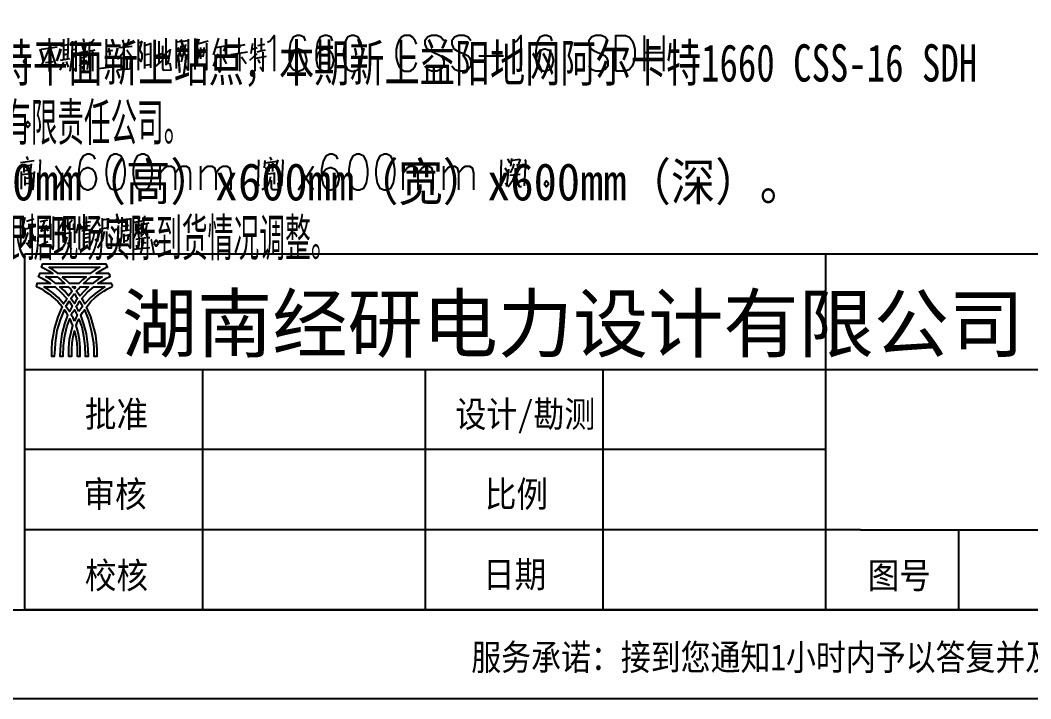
# Model space of a CAD drawing. Header units: metres. Extents: x 17 to 1264, y 17 to 859.
# Drawn here: x 667.4 to 989.4, y 16.9 to 233.1 of the extents above; entities that cross this region are included whole.
import ezdxf

# ---------------------------------------------------------------- set-up
doc = ezdxf.new("R2010")
doc.units = ezdxf.units.M
for name, color, linetype in [('LINES', 7, 'Continuous'), ('POLYLINES', 4, 'Continuous'), ('RECTS', 7, 'Continuous'), ('TEXTS', 3, 'Continuous')]:
    doc.layers.add(name, color=color, linetype=linetype)

msp = doc.modelspace()

# ---------------------------------------------------------------- linework, layer by layer
at = {"layer": 'LINES'}
for p, q in [((676.65, 227.38), (676.65, 216.72)), ((680.39, 224.93), (683.27, 225.5)), ((681.26, 227.09), (681.26, 220.61)), ((682.7, 227.38), (682.55, 220.75)), ((683.99, 226.37), (683.85, 221.04)), ((683.99, 225.94), (685.15, 226.22)), ((686.59, 225.36), (688.75, 225.65)), ((687.45, 227.23), (687.74, 226.22)), ((688.17, 225.5), (688.03, 223.2)), ((691.05, 226.94), (689.47, 225.22)), ((694.79, 227.09), (694.79, 218.02)), ((699.98, 226.8), (700.55, 224.93)), ((701.99, 227.09), (701.42, 224.64)), ((705.02, 226.94), (705.02, 217.15)), ((705.02, 225.94), (706.03, 226.22)), ((707.03, 226.08), (707.03, 217.73)), ((707.03, 225.07), (708.91, 225.65)), ((708.91, 225.94), (708.91, 217.87)), ((711.64, 226.37), (711.64, 219.31)), ((713.8, 227.38), (713.8, 218.74)), ((717.11, 226.94), (717.11, 217.73)), ((717.11, 226.22), (721, 226.66)), ((723.02, 227.23), (723.02, 217.44)), ((723.02, 226.51), (724.17, 226.8)), ((724.31, 225.65), (727.34, 226.51)), ((730.65, 227.38), (728.92, 222.05)), ((737.13, 227.52), (737.13, 222.62)), ((741.45, 225.65), (740.87, 222.48)), ((742.17, 227.38), (742.17, 216.86)), ((743.18, 225.07), (745.34, 225.5)), ((744.19, 227.38), (744.19, 223.34)), ((866.3, 216.86), (866.3, 228.24)), ((872.35, 228.24), (872.35, 216.86)), ((674.2, 223.92), (679.24, 224.64)), ((681.26, 223.63), (682.41, 223.78)), ((681.26, 222.05), (682.41, 222.34)), ((683.99, 223.63), (685, 223.92)), ((686.3, 222.77), (689.03, 223.2)), ((687.16, 224.93), (687.45, 223.63)), ((689.32, 223.2), (691.34, 223.63)), ((690.47, 223.34), (690.47, 216.86)), ((696.81, 223.49), (694.79, 223.06)), ((699.83, 222.19), (698.39, 220.61)), ((698.83, 224.35), (703.15, 224.78)), ((700.55, 223.63), (699.83, 222.19)), ((701.42, 223.63), (703, 221.33)), ((707.03, 222.05), (708.62, 222.34)), ((710.78, 221.9), (712.51, 222.48)), ((712.36, 221.18), (715.1, 223.63)), ((718.7, 224.93), (717.4, 220.03)), ((717.69, 224.35), (718.84, 221.33)), ((720.14, 225.36), (718.7, 219.74)), ((719.27, 224.35), (720.43, 220.61)), ((724.89, 224.35), (724.89, 220.75)), ((724.89, 223.63), (725.9, 223.78)), ((725.9, 224.35), (725.75, 221.76)), ((730.36, 222.34), (728.92, 218.45)), ((729.79, 224.35), (732.81, 224.93)), ((733.1, 225.22), (732.23, 223.2)), ((734.54, 222.19), (739.87, 223.06)), ((737.13, 224.93), (739.15, 225.36)), ((737.27, 222.48), (737.27, 216.86)), ((740.59, 220.32), (742.89, 222.48)), ((741.31, 223.92), (742.89, 224.35)), ((742.89, 223.06), (745.63, 223.63)), ((866.3, 222.77), (872.35, 222.77)), ((668.87, 220.03), (668.73, 220.03)), ((675.5, 219.6), (677.95, 219.89)), ((681.26, 219.74), (680.11, 217.15)), ((680.25, 220.32), (683.27, 220.9)), ((682.12, 219.89), (682.7, 218.16)), ((683.85, 221.18), (683.27, 216.86)), ((683.85, 221.33), (685, 221.62)), ((687.31, 220.46), (686.3, 218.45)), ((686.59, 221.04), (688.75, 221.62)), ((688.17, 220.46), (688.89, 219.17)), ((699.55, 221.04), (702.57, 221.47)), ((699.55, 221.47), (699.55, 217.44)), ((700.55, 221.18), (700.55, 217.58)), ((701.42, 221.33), (701.42, 217.58)), ((702.57, 221.62), (702.43, 217.73)), ((707.03, 218.74), (708.91, 219.02)), ((710.49, 218.3), (712.65, 220.18)), ((723.74, 220.46), (723.45, 221.62)), ((724.89, 221.62), (725.9, 221.76)), ((731.66, 222.05), (733.1, 219.17)), ((737.99, 221.47), (739.43, 219.31)), ((742.6, 221.04), (745.91, 221.62)), ((743.18, 220.61), (743.75, 219.46)), ((813.59, 221.76), (821.37, 221.76)), ((692.2, 217.73), (697.53, 218.3)), ((698.39, 217.3), (703.29, 217.73)), ((667.58, 187.78), (671.9, 188.35)), ((668.59, 187.34), (668.59, 184.61)), ((668.59, 186.77), (670.75, 186.91)), ((669.45, 189.65), (669.88, 188.64)), ((670.89, 187.34), (670.75, 185.47)), ((745.34, 188.35), (745.19, 186.05)), ((745.34, 187.63), (749.37, 188.21)), ((746.63, 187.34), (746.63, 184.9)), ((746.92, 189.5), (747.5, 188.5)), ((747.93, 187.49), (747.79, 184.9)), ((749.51, 188.64), (748.94, 186.77)), ((822.67, 188.93), (823.39, 187.49)), ((823.96, 189.07), (823.67, 186.62)), ((823.82, 188.35), (826.41, 188.78)), ((825.69, 187.2), (826.41, 185.18)), ((826.7, 188.78), (826.12, 187.06)), ((667.72, 184.9), (667.72, 179.28)), ((667.72, 183.89), (671.9, 184.32)), ((668.59, 185.18), (671.03, 185.47)), ((678.81, 178.99), (683.56, 186.62)), ((683.56, 178.99), (678.81, 186.62)), ((712.07, 178.99), (712.07, 186.62)), ((725.03, 178.99), (725.03, 186.62)), ((745.48, 185.9), (749.08, 186.34)), ((746.06, 184.9), (746.06, 181.3)), ((746.06, 184.18), (748.36, 184.32)), ((748.36, 184.61), (748.36, 180.86)), ((756.14, 178.99), (760.89, 186.62)), ((760.89, 178.99), (756.14, 186.62)), ((789.4, 178.99), (789.4, 186.62)), ((802.36, 178.99), (802.36, 186.62)), ((821.8, 186.05), (822.81, 184.61)), ((822.52, 180.14), (823.1, 185.62)), ((826.7, 183.89), (823.39, 183.6)), ((825.11, 185.9), (825.11, 178.85)), ((825.26, 183.6), (826.41, 180)), ((668.87, 183.31), (668.87, 180.43)), ((668.87, 182.74), (670.6, 182.88)), ((668.87, 181.01), (670.75, 181.15)), ((670.75, 183.31), (670.46, 181.3)), ((822.09, 181.3), (822.52, 180.29)), ((827.13, 180), (826.41, 180)), ((705.16, 170.78), (705.16, 164.02)), ((707.03, 170.78), (706.31, 166.18)), ((667.58, 170.5), (667.58, 160.56)), ((667.58, 169.63), (668.73, 169.78)), ((669.16, 166.61), (672.33, 167.47)), ((669.45, 169.06), (671.75, 169.78)), ((673.77, 168.91), (676.22, 169.49)), ((675.21, 169.2), (674.06, 166.03)), ((675.64, 167.76), (676.22, 165.89)), ((677.08, 168.19), (677.08, 163.15)), ((680.97, 168.62), (679.39, 166.03)), ((681.4, 170.64), (680.97, 168.62)), ((680.97, 168.77), (680.97, 165.89)), ((682.55, 170.64), (682.55, 166.75)), ((685.87, 168.05), (685.29, 165.17)), ((686.3, 159.98), (686.3, 170.5)), ((686.3, 168.19), (687.02, 166.75)), ((687.45, 168.48), (689.9, 168.91)), ((689.75, 167.62), (687.45, 167.33)), ((688.6, 166.18), (688.6, 170.5)), ((691.91, 169.06), (692.78, 167.47)), ((693.5, 170.06), (693.5, 166.18)), ((693.5, 169.49), (695.51, 169.78)), ((695.51, 170.06), (695.37, 166.9)), ((698.11, 170.06), (698.83, 168.19)), ((699.83, 169.63), (702.57, 169.78)), ((700.27, 167.47), (701.99, 167.76)), ((701.13, 169.2), (701.13, 166.32)), ((703.87, 168.77), (706.31, 169.2)), ((704.3, 168.34), (704.3, 165.89)), ((704.3, 167.76), (705.88, 167.9)), ((706.03, 168.48), (705.88, 166.75)), ((706.75, 168.05), (708.47, 168.48)), ((668.3, 163.58), (668.01, 164.59)), ((669.88, 165.46), (668.59, 161.86)), ((671.18, 165.17), (672.33, 162.58)), ((673.91, 165.89), (675.93, 166.46)), ((673.91, 164.02), (676.07, 164.74)), ((675.21, 166.03), (675.21, 162)), ((680.97, 165.6), (681.11, 162.29)), ((681.11, 165.17), (683.42, 165.31)), ((683.42, 165.6), (683.42, 162.29)), ((687.02, 166.03), (690.62, 166.46)), ((687.59, 165.17), (687.59, 159.98)), ((687.59, 164.88), (689.47, 165.17)), ((692.92, 166.75), (691.91, 162.43)), ((693.5, 166.75), (695.51, 167.04)), ((697.39, 166.32), (698.54, 166.61)), ((698.54, 167.04), (698.39, 161.42)), ((700.12, 166.03), (702.14, 166.32)), ((700.41, 165.02), (700.41, 162.14)), ((700.41, 164.45), (701.85, 164.59)), ((701.85, 164.88), (701.71, 163.15)), ((705.02, 166.61), (703.43, 163.58)), ((704.3, 166.46), (706.17, 166.75)), ((705.16, 166.18), (706.17, 164.74)), ((673.48, 161.28), (676.22, 162.58)), ((680.54, 159.98), (681.69, 161.71)), ((682.27, 164.02), (681.69, 161.71)), ((682.55, 162.29), (683.71, 160.13)), ((689.18, 163.87), (687.59, 163.58)), ((687.59, 162.29), (689.18, 162.58)), ((691.34, 163.44), (691.91, 162.43)), ((698.25, 161.28), (699.4, 163.58)), ((700.41, 162.72), (701.85, 163.01)), ((704.3, 163.3), (707.61, 163.87)), ((705.02, 162.58), (705.02, 160.42)), ((706.17, 163.58), (706.17, 160.42)), ((706.17, 162), (707.61, 162.29)), ((668.87, 158.69), (1179.07, 158.69)), ((668.87, 45.22), (668.87, 158.69)), ((703.43, 160.13), (708.76, 160.7)), ((924.04, 158.69), (924.04, 45.36)), ((668.87, 121.82), (1179.07, 121.82)), ((725.61, 45.36), (725.61, 121.82)), ((796.46, 121.82), (796.46, 45.36)), ((853.19, 45.36), (853.19, 121.82)), ((924.04, 96.34), (668.87, 96.34)), ((935.13, 70.7), (668.87, 70.7)), ((935.13, 70.7), (1179.07, 70.7)), ((966.52, 45.22), (966.52, 70.7)), ((87.76, 45.22), (1179.14, 45.22)), ((1179.07, 45.22), (668.87, 45.22))]:
    msp.add_line(p, q, dxfattribs=at)
at = {"layer": 'POLYLINES'}
for points in [[(685.15, 226.51), (685.15, 216.86), (684.43, 217.73)], [(689.47, 226.22), (689.32, 220.61), (689.03, 219.17), (688.75, 217.44)], [(706.17, 226.51), (705.45, 223.63), (706.17, 222.48), (706.17, 221.04), (705.88, 219.89), (705.16, 221.04)], [(721, 227.09), (721, 217.15), (720.14, 218.59)], [(724.31, 227.09), (723.74, 224.35), (724.31, 223.06), (724.31, 221.76), (723.74, 220.46)], [(726.76, 225.79), (726.76, 217.3), (725.61, 219.02)], [(746.2, 226.08), (747.07, 226.51), (748.36, 228.24), (748.36, 216.86)], [(758.3, 226.51), (757.87, 227.66), (756.57, 228.24), (755.71, 228.24), (754.41, 227.66), (753.55, 226.08), (753.11, 223.34), (753.11, 220.61), (753.55, 218.45), (754.41, 217.44), (755.71, 216.86), (756.14, 216.86), (757.43, 217.44), (758.3, 218.45), (758.73, 220.03), (758.73, 220.61), (758.3, 222.19), (757.43, 223.34), (756.14, 223.92), (755.71, 223.92), (754.41, 223.34), (753.55, 222.19), (753.11, 220.61)], [(766.94, 226.51), (766.51, 227.66), (765.21, 228.24), (764.35, 228.24), (763.05, 227.66), (762.19, 226.08), (761.75, 223.34), (761.75, 220.61), (762.19, 218.45), (763.05, 217.44), (764.35, 216.86), (764.78, 216.86), (766.07, 217.44), (766.94, 218.45), (767.37, 220.03), (767.37, 220.61), (766.94, 222.19), (766.07, 223.34), (764.78, 223.92), (764.35, 223.92), (763.05, 223.34), (762.19, 222.19), (761.75, 220.61)], [(772.99, 228.24), (771.69, 227.66), (770.83, 226.08), (770.39, 223.34), (770.39, 221.76), (770.83, 219.02), (771.69, 217.44), (772.99, 216.86), (773.85, 216.86), (775.15, 217.44), (776.01, 219.02), (776.44, 221.76), (776.44, 223.34), (776.01, 226.08), (775.15, 227.66), (773.85, 228.24), (772.99, 228.24)], [(793.72, 225.5), (793.29, 226.51), (792.43, 227.66), (791.56, 228.24), (789.83, 228.24), (788.97, 227.66), (788.11, 226.51), (787.67, 225.5), (787.24, 223.92), (787.24, 221.18), (787.67, 219.6), (788.11, 218.45), (788.97, 217.44), (789.83, 216.86), (791.56, 216.86), (792.43, 217.44), (793.29, 218.45), (793.72, 219.6)], [(802.36, 226.51), (801.5, 227.66), (800.2, 228.24), (798.47, 228.24), (797.18, 227.66), (796.31, 226.51), (796.31, 225.5), (796.75, 224.35), (797.18, 223.92), (798.04, 223.34), (800.63, 222.19), (801.5, 221.76), (801.93, 221.18), (802.36, 220.03), (802.36, 218.45), (801.5, 217.44), (800.2, 216.86), (798.47, 216.86), (797.18, 217.44), (796.31, 218.45)], [(811, 226.51), (810.14, 227.66), (808.84, 228.24), (807.11, 228.24), (805.82, 227.66), (804.95, 226.51), (804.95, 225.5), (805.39, 224.35), (805.82, 223.92), (806.68, 223.34), (809.27, 222.19), (810.14, 221.76), (810.57, 221.18), (811, 220.03), (811, 218.45), (810.14, 217.44), (808.84, 216.86), (807.11, 216.86), (805.82, 217.44), (804.95, 218.45)], [(824.83, 226.08), (825.69, 226.51), (826.99, 228.24), (826.99, 216.86)], [(836.92, 226.51), (836.49, 227.66), (835.19, 228.24), (834.33, 228.24), (833.03, 227.66), (832.17, 226.08), (831.74, 223.34), (831.74, 220.61), (832.17, 218.45), (833.03, 217.44), (834.33, 216.86), (834.76, 216.86), (836.06, 217.44), (836.92, 218.45), (837.35, 220.03), (837.35, 220.61), (836.92, 222.19), (836.06, 223.34), (834.76, 223.92), (834.33, 223.92), (833.03, 223.34), (832.17, 222.19), (831.74, 220.61)], [(854.63, 226.51), (853.77, 227.66), (852.47, 228.24), (850.75, 228.24), (849.45, 227.66), (848.59, 226.51), (848.59, 225.5), (849.02, 224.35), (849.45, 223.92), (850.31, 223.34), (852.91, 222.19), (853.77, 221.76), (854.2, 221.18), (854.63, 220.03), (854.63, 218.45), (853.77, 217.44), (852.47, 216.86), (850.75, 216.86), (849.45, 217.44), (848.59, 218.45)], [(857.23, 216.86), (857.23, 228.24), (860.25, 228.24), (861.55, 227.66), (862.41, 226.51), (862.84, 225.5), (863.27, 223.92), (863.27, 221.18), (862.84, 219.6), (862.41, 218.45), (861.55, 217.44), (860.25, 216.86), (857.23, 216.86)], [(676.65, 224.21), (675.5, 221.47), (674.06, 218.59)], [(676.94, 224.21), (678.67, 219.02), (679.53, 219.02)], [(687.74, 223.06), (687.74, 217.3), (687.16, 218.45)], [(712.79, 224.93), (712.79, 217.73), (713.08, 217.15), (715.53, 217.3), (715.24, 219.46)], [(715.24, 223.92), (714.52, 219.17), (714.09, 220.18)], [(731.23, 224.5), (731.23, 217.73), (731.08, 216.58), (730.36, 218.16)], [(744.76, 222.91), (744.76, 216.86), (743.9, 218.16)], [(669.16, 219.89), (669.16, 219.31), (669.02, 218.74), (668.44, 218.3), (668.01, 218.16)], [(669.16, 220.03), (668.78, 220.51), (668.41, 220.03)], [(668.41, 220.03), (668.78, 219.56), (669.16, 220.03)], [(669.07, 220.03), (668.78, 220.39), (668.5, 220.03)], [(668.5, 220.03), (668.78, 219.68), (669.07, 220.03)], [(668.97, 220.03), (668.78, 220.27), (668.59, 220.03)], [(668.59, 220.03), (668.78, 219.8), (668.97, 220.03)], [(670.66, 199.84), (669.9, 200.78), (669.15, 199.84)], [(669.15, 199.84), (669.9, 198.89), (670.66, 199.84)], [(670.57, 199.84), (669.9, 200.66), (669.24, 199.84)], [(669.24, 199.84), (669.9, 199.01), (670.57, 199.84)], [(691.34, 188.78), (690.91, 189.79), (689.61, 190.37), (688.75, 190.37), (687.45, 189.79), (686.59, 188.21), (686.15, 185.47), (686.15, 182.88), (686.59, 180.72), (687.45, 179.57), (688.75, 178.99), (689.18, 178.99), (690.47, 179.57), (691.34, 180.72), (691.77, 182.3), (691.77, 182.88), (691.34, 184.46), (690.47, 185.47), (689.18, 186.05), (688.75, 186.05), (687.45, 185.47), (686.59, 184.46), (686.15, 182.88)], [(697.39, 190.37), (696.09, 189.79), (695.23, 188.21), (694.79, 185.47), (694.79, 183.89), (695.23, 181.15), (696.09, 179.57), (697.39, 178.99), (698.25, 178.99), (699.55, 179.57), (700.41, 181.15), (700.84, 183.89), (700.84, 185.47), (700.41, 188.21), (699.55, 189.79), (698.25, 190.37), (697.39, 190.37)], [(706.03, 190.37), (704.73, 189.79), (703.87, 188.21), (703.43, 185.47), (703.43, 183.89), (703.87, 181.15), (704.73, 179.57), (706.03, 178.99), (706.89, 178.99), (708.19, 179.57), (709.05, 181.15), (709.48, 183.89), (709.48, 185.47), (709.05, 188.21), (708.19, 189.79), (706.89, 190.37), (706.03, 190.37)], [(768.67, 188.78), (768.23, 189.79), (766.94, 190.37), (766.07, 190.37), (764.78, 189.79), (763.91, 188.21), (763.48, 185.47), (763.48, 182.88), (763.91, 180.72), (764.78, 179.57), (766.07, 178.99), (766.51, 178.99), (767.8, 179.57), (768.67, 180.72), (769.1, 182.3), (769.1, 182.88), (768.67, 184.46), (767.8, 185.47), (766.51, 186.05), (766.07, 186.05), (764.78, 185.47), (763.91, 184.46), (763.48, 182.88)], [(774.71, 190.37), (773.42, 189.79), (772.55, 188.21), (772.12, 185.47), (772.12, 183.89), (772.55, 181.15), (773.42, 179.57), (774.71, 178.99), (775.58, 178.99), (776.87, 179.57), (777.74, 181.15), (778.17, 183.89), (778.17, 185.47), (777.74, 188.21), (776.87, 189.79), (775.58, 190.37), (774.71, 190.37)], [(783.35, 190.37), (782.06, 189.79), (781.19, 188.21), (780.76, 185.47), (780.76, 183.89), (781.19, 181.15), (782.06, 179.57), (783.35, 178.99), (784.22, 178.99), (785.51, 179.57), (786.38, 181.15), (786.81, 183.89), (786.81, 185.47), (786.38, 188.21), (785.51, 189.79), (784.22, 190.37), (783.35, 190.37)], [(673.44, 180.35), (673.89, 188.15), (673.54, 188.62)], [(743.39, 188.62), (743.11, 180.8), (743.48, 180.35)], [(750.76, 180.35), (751.21, 188.15), (750.85, 188.62)], [(820.71, 188.62), (820.43, 180.8), (820.8, 180.35)], [(824.68, 187.34), (824.39, 186.19), (823.53, 184.46)], [(828.08, 180.35), (828.53, 188.15), (828.17, 188.62)], [(671.9, 184.9), (671.47, 179.14), (670.6, 180.43)], [(712.07, 184.46), (713.37, 186.05), (714.23, 186.62), (715.53, 186.62), (716.39, 186.05), (716.83, 184.46), (716.83, 178.99)], [(716.83, 184.46), (718.12, 186.05), (718.99, 186.62), (720.28, 186.62), (721.15, 186.05), (721.58, 184.46), (721.58, 178.99)], [(725.03, 184.46), (726.33, 186.05), (727.19, 186.62), (728.49, 186.62), (729.35, 186.05), (729.79, 184.46), (729.79, 178.99)], [(729.79, 184.46), (731.08, 186.05), (731.95, 186.62), (733.24, 186.62), (734.11, 186.05), (734.54, 184.46), (734.54, 178.99)], [(789.4, 184.46), (790.7, 186.05), (791.56, 186.62), (792.86, 186.62), (793.72, 186.05), (794.15, 184.46), (794.15, 178.99)], [(794.15, 184.46), (795.45, 186.05), (796.31, 186.62), (797.61, 186.62), (798.47, 186.05), (798.91, 184.46), (798.91, 178.99)], [(802.36, 184.46), (803.66, 186.05), (804.52, 186.62), (805.82, 186.62), (806.68, 186.05), (807.11, 184.46), (807.11, 178.99)], [(807.11, 184.46), (808.41, 186.05), (809.27, 186.62), (810.57, 186.62), (811.43, 186.05), (811.87, 184.46), (811.87, 178.99)], [(747.21, 183.17), (746.78, 181.44), (746.06, 180), (744.47, 178.99)], [(747.35, 182.16), (747.35, 179.71), (747.79, 179.14), (749.8, 179.14), (749.66, 181.3)], [(824.83, 183.46), (824.25, 181.87), (822.95, 179.86)], [(835.92, 180.94), (835.16, 181.89), (834.41, 180.94)], [(834.41, 180.94), (835.16, 180), (835.92, 180.94)], [(835.83, 180.94), (835.16, 181.77), (834.5, 180.94)], [(834.5, 180.94), (835.16, 180.11), (835.83, 180.94)], [(668.87, 170.21), (668.3, 167.47), (668.87, 166.18)], [(677.95, 170.5), (677.95, 161.28), (677.8, 160.13), (677.08, 161.57)], [(683.99, 169.34), (682.99, 168.19), (681.69, 167.18)], [(684.43, 168.19), (684.43, 166.46), (682.84, 166.46), (682.55, 166.75)], [(699.83, 170.35), (699.69, 164.16), (698.97, 160.27)], [(702.57, 170.06), (702.43, 160.42), (701.56, 161.71)], [(707.75, 168.19), (707.32, 165.89), (705.88, 164.02)], [(668.87, 166.18), (668.87, 164.88), (668.3, 163.58)], [(670.6, 167.04), (670.6, 160.56), (669.45, 162.14)], [(689.47, 165.31), (689.47, 159.98), (688.89, 160.7)], [(694.22, 165.74), (693.64, 163.15), (692.06, 160.42)], [(694.94, 165.74), (694.94, 161.28), (695.37, 160.56), (696.52, 160.56), (696.52, 163.3)], [(706.46, 167.04), (708.04, 163.87), (708.76, 163.87)], [(711.52, 162.04), (710.76, 162.99), (710.01, 162.04)], [(710.01, 162.04), (710.76, 161.1), (711.52, 162.04)], [(711.43, 162.04), (710.76, 162.87), (710.1, 162.04)], [(710.1, 162.04), (710.76, 161.22), (711.43, 162.04)], [(696.81, 148.32), (696.81, 148.61), (696.67, 148.75), (696.67, 148.9), (696.52, 149.04), (696.52, 149.18), (696.23, 149.18), (695.8, 149.18), (694.36, 149.18), (692.92, 149.18), (692.35, 149.18), (692.2, 149.18), (693.79, 150.19), (694.94, 150.91), (695.8, 151.34), (695.95, 151.34), (696.09, 151.49), (695.95, 151.63), (695.95, 151.92), (695.95, 152.06), (695.8, 152.06), (695.8, 152.21), (695.66, 152.35), (695.51, 152.35), (695.08, 152.35), (693.64, 152.35), (692.2, 152.35), (691.77, 152.35), (691.63, 152.35), (693.07, 153.36), (694.22, 153.94), (694.94, 154.37), (695.23, 154.37), (695.23, 154.51), (695.08, 154.66), (695.08, 154.94), (694.94, 155.23), (694.79, 155.38), (694.65, 155.38), (693.93, 155.38), (692.92, 155.38), (691.63, 155.38), (690.19, 155.38), (688.46, 155.38), (684.71, 155.38), (680.97, 155.38), (679.24, 155.38), (677.66, 155.38), (676.36, 155.38), (675.35, 155.38), (674.78, 155.38), (674.49, 155.38), (674.49, 155.23), (674.35, 155.09), (674.35, 154.94), (674.2, 154.66), (674.06, 154.51), (674.2, 154.37), (674.35, 154.37), (675.21, 153.94), (676.36, 153.36), (677.8, 152.35), (677.66, 152.35), (677.08, 152.35), (675.64, 152.35), (674.2, 152.35), (673.77, 152.35), (673.63, 152.35), (673.48, 152.21), (673.48, 152.06), (673.48, 151.92), (673.34, 151.78), (673.19, 151.49), (673.34, 151.34), (673.48, 151.34), (674.35, 150.91), (675.64, 150.19), (677.08, 149.18), (676.94, 149.18), (676.51, 149.18), (674.92, 149.18), (673.48, 149.18), (673.05, 149.18), (672.91, 149.18), (672.76, 149.18), (672.76, 149.04), (672.76, 148.9), (672.76, 148.75), (672.62, 148.75), (672.62, 148.46), (672.47, 148.32), (672.76, 148.18), (673.34, 147.89), (674.2, 147.46), (675.21, 146.74), (676.51, 145.87), (677.95, 144.72), (679.39, 143.42), (680.83, 141.84), (679.39, 138.53), (678.23, 134.78), (677.95, 132.77), (677.51, 130.61), (677.37, 128.3), (677.37, 126), (677.51, 126), (677.95, 126), (678.23, 126), (678.38, 126), (678.52, 128.16), (678.67, 130.32), (679.24, 134.21), (680.25, 137.66), (681.55, 140.83), (682.12, 139.97), (682.55, 139.1), (681.55, 136.37), (680.68, 133.2), (680.25, 129.74), (680.11, 126), (680.25, 126), (680.68, 126), (680.97, 126), (681.11, 126), (681.26, 129.46), (681.69, 132.48), (682.27, 135.36), (683.27, 137.95), (683.71, 136.8), (684.14, 135.79), (683.56, 133.63), (682.99, 131.33), (682.84, 128.74), (682.84, 126), (682.99, 126), (683.27, 126), (683.71, 126), (683.85, 126), (683.85, 128.16), (683.99, 130.32), (684.28, 132.19), (684.71, 134.06), (685.15, 132.19), (685.43, 130.32), (685.58, 128.16), (685.58, 126), (685.72, 126), (686.01, 126), (686.44, 126), (686.59, 126), (686.59, 128.74), (686.3, 131.33), (685.87, 133.63), (685.29, 135.79), (685.58, 136.8), (686.15, 137.81), (687.02, 135.36), (687.59, 132.48), (688.03, 129.31), (688.17, 126), (688.31, 126), (688.75, 126), (689.03, 126), (689.18, 126), (689.03, 129.74), (688.6, 133.2), (687.74, 136.22), (686.73, 139.1), (687.31, 139.97), (687.88, 140.83), (689.18, 137.66), (690.04, 134.21), (690.76, 130.32), (690.91, 128.16), (690.91, 126), (691.05, 126), (691.48, 126), (691.77, 126), (691.91, 126), (691.91, 128.3), (691.77, 130.61), (691.48, 132.77), (691.05, 134.78), (689.9, 138.53), (688.6, 141.7), (689.9, 143.42), (691.34, 144.72), (692.78, 145.87), (694.07, 146.74), (695.23, 147.46), (696.09, 147.89), (696.67, 148.18), (696.81, 148.32)], [(696.81, 148.32), (696.81, 148.61), (696.67, 148.75), (696.67, 148.9), (696.52, 149.04), (696.52, 149.18), (696.23, 149.18), (695.8, 149.18), (694.36, 149.18), (692.92, 149.18), (692.35, 149.18), (692.2, 149.18), (693.79, 150.19), (694.94, 150.91), (695.8, 151.34), (695.95, 151.34), (696.09, 151.49), (695.95, 151.63), (695.95, 151.92), (695.95, 152.06), (695.8, 152.06), (695.8, 152.21), (695.66, 152.35), (695.51, 152.35), (695.08, 152.35), (693.64, 152.35), (692.2, 152.35), (691.77, 152.35), (691.63, 152.35), (693.07, 153.36), (694.22, 153.94), (694.94, 154.37), (695.23, 154.37), (695.23, 154.51), (695.08, 154.66), (695.08, 154.94), (694.94, 155.23), (694.79, 155.38), (694.65, 155.38), (693.93, 155.38), (692.92, 155.38), (691.63, 155.38), (690.19, 155.38), (688.46, 155.38), (684.71, 155.38), (680.97, 155.38), (679.24, 155.38), (677.66, 155.38), (676.36, 155.38), (675.35, 155.38), (674.78, 155.38), (674.49, 155.38), (674.49, 155.23), (674.35, 155.09), (674.35, 154.94), (674.2, 154.66), (674.06, 154.51), (674.2, 154.37), (674.35, 154.37), (675.21, 153.94), (676.36, 153.36), (677.8, 152.35), (677.66, 152.35), (677.08, 152.35), (675.64, 152.35), (674.2, 152.35), (673.77, 152.35), (673.63, 152.35), (673.48, 152.21), (673.48, 152.06), (673.48, 151.92), (673.34, 151.78), (673.19, 151.49), (673.34, 151.34), (673.48, 151.34), (674.35, 150.91), (675.64, 150.19), (677.08, 149.18), (676.94, 149.18), (676.51, 149.18), (674.92, 149.18), (673.48, 149.18), (673.05, 149.18), (672.91, 149.18), (672.76, 149.18), (672.76, 149.04), (672.76, 148.9), (672.76, 148.75), (672.62, 148.75), (672.62, 148.46), (672.47, 148.32), (672.76, 148.18), (673.34, 147.89), (674.2, 147.46), (675.21, 146.74), (676.51, 145.87), (677.95, 144.72), (679.39, 143.42), (680.83, 141.84), (679.39, 138.53), (678.23, 134.78), (677.95, 132.77), (677.51, 130.61), (677.37, 128.3), (677.37, 126), (677.51, 126), (677.95, 126), (678.23, 126), (678.38, 126), (678.52, 128.16), (678.67, 130.32), (679.24, 134.21), (680.25, 137.66), (681.55, 140.83), (682.12, 139.97), (682.55, 139.1), (681.55, 136.37), (680.68, 133.2), (680.25, 129.74), (680.11, 126), (680.25, 126), (680.68, 126), (680.97, 126), (681.11, 126), (681.26, 129.46), (681.69, 132.48), (682.27, 135.36), (683.27, 137.95), (683.71, 136.8), (684.14, 135.79), (683.56, 133.63), (682.99, 131.33), (682.84, 128.74), (682.84, 126), (682.99, 126), (683.27, 126), (683.71, 126), (683.85, 126), (683.85, 128.16), (683.99, 130.32), (684.28, 132.19), (684.71, 134.06), (685.15, 132.19), (685.43, 130.32), (685.58, 128.16), (685.58, 126), (685.72, 126), (686.01, 126), (686.44, 126), (686.59, 126), (686.59, 128.74), (686.3, 131.33), (685.87, 133.63), (685.29, 135.79), (685.58, 136.8), (686.15, 137.81), (687.02, 135.36), (687.59, 132.48), (688.03, 129.31), (688.17, 126), (688.31, 126), (688.75, 126), (689.03, 126), (689.18, 126), (689.03, 129.74), (688.6, 133.2), (687.74, 136.22), (686.73, 139.1), (687.31, 139.97), (687.88, 140.83), (689.18, 137.66), (690.04, 134.21), (690.76, 130.32), (690.91, 128.16), (690.91, 126), (691.05, 126), (691.48, 126), (691.77, 126), (691.91, 126), (691.91, 128.3), (691.77, 130.61), (691.48, 132.77), (691.05, 134.78), (689.9, 138.53), (688.6, 141.7), (689.9, 143.42), (691.34, 144.72), (692.78, 145.87), (694.07, 146.74), (695.23, 147.46), (696.09, 147.89), (696.67, 148.18), (696.81, 148.32)], [(675.79, 151.34), (675.64, 151.34), (675.93, 151.34), (676.22, 151.34), (677.51, 151.34), (678.67, 151.34), (679.1, 151.34), (679.24, 151.34), (680.39, 150.34), (681.69, 149.18), (681.55, 149.18), (681.26, 149.18), (680.25, 149.18), (679.24, 149.18), (678.95, 149.18), (678.81, 149.18), (677.23, 150.48), (675.79, 151.34)], [(675.79, 151.34), (675.64, 151.34), (675.93, 151.34), (676.22, 151.34), (677.51, 151.34), (678.67, 151.34), (679.1, 151.34), (679.24, 151.34), (680.39, 150.34), (681.69, 149.18), (681.55, 149.18), (681.26, 149.18), (680.25, 149.18), (679.24, 149.18), (678.95, 149.18), (678.81, 149.18), (677.23, 150.48), (675.79, 151.34)], [(676.51, 154.37), (676.79, 154.37), (677.23, 154.37), (678.09, 154.37), (679.1, 154.37), (681.69, 154.37), (684.71, 154.37), (687.59, 154.37), (690.19, 154.37), (691.34, 154.37), (692.06, 154.37), (692.63, 154.37), (692.78, 154.37), (691.34, 153.5), (689.75, 152.35), (689.61, 152.35), (689.32, 152.35), (688.89, 152.35), (688.17, 152.35), (686.59, 152.35), (684.71, 152.35), (682.84, 152.35), (681.11, 152.35), (680.54, 152.35), (679.96, 152.35), (679.67, 152.35), (679.53, 152.35), (677.95, 153.5), (676.51, 154.37)], [(676.51, 154.37), (676.79, 154.37), (677.23, 154.37), (678.09, 154.37), (679.1, 154.37), (681.69, 154.37), (684.71, 154.37), (687.59, 154.37), (690.19, 154.37), (691.34, 154.37), (692.06, 154.37), (692.63, 154.37), (692.78, 154.37), (691.34, 153.5), (689.75, 152.35), (689.61, 152.35), (689.32, 152.35), (688.89, 152.35), (688.17, 152.35), (686.59, 152.35), (684.71, 152.35), (682.84, 152.35), (681.11, 152.35), (680.54, 152.35), (679.96, 152.35), (679.67, 152.35), (679.53, 152.35), (677.95, 153.5), (676.51, 154.37)], [(680.83, 151.34), (680.97, 151.34), (681.26, 151.34), (682.12, 151.34), (683.27, 151.34), (684.71, 151.34), (686.01, 151.34), (687.31, 151.34), (688.17, 151.34), (688.31, 151.34), (688.46, 151.34), (687.31, 150.34), (686.15, 149.18), (686.01, 149.18), (685.72, 149.18), (684.71, 149.18), (683.71, 149.18), (683.27, 149.18), (683.13, 149.18), (681.98, 150.34), (680.83, 151.34)], [(680.83, 151.34), (680.97, 151.34), (681.26, 151.34), (682.12, 151.34), (683.27, 151.34), (684.71, 151.34), (686.01, 151.34), (687.31, 151.34), (688.17, 151.34), (688.31, 151.34), (688.46, 151.34), (687.31, 150.34), (686.15, 149.18), (686.01, 149.18), (685.72, 149.18), (684.71, 149.18), (683.71, 149.18), (683.27, 149.18), (683.13, 149.18), (681.98, 150.34), (680.83, 151.34)], [(693.64, 151.34), (692.2, 150.48), (690.47, 149.18), (690.33, 149.18), (690.04, 149.18), (689.03, 149.18), (688.03, 149.18), (687.74, 149.18), (687.59, 149.18), (688.89, 150.34), (690.04, 151.34), (690.19, 151.34), (690.62, 151.34), (691.91, 151.34), (693.07, 151.34), (693.5, 151.34), (693.64, 151.34)], [(693.64, 151.34), (692.2, 150.48), (690.47, 149.18), (690.33, 149.18), (690.04, 149.18), (689.03, 149.18), (688.03, 149.18), (687.74, 149.18), (687.59, 149.18), (688.89, 150.34), (690.04, 151.34), (690.19, 151.34), (690.62, 151.34), (691.91, 151.34), (693.07, 151.34), (693.5, 151.34), (693.64, 151.34)], [(674.92, 148.18), (675.07, 148.18), (675.5, 148.18), (676.65, 148.18), (677.95, 148.18), (678.38, 148.18), (678.52, 148.18), (680.39, 146.45), (682.27, 144.43), (681.83, 143.57), (681.26, 142.7), (679.67, 144.58), (677.95, 146.16), (676.36, 147.31), (674.92, 148.18)], [(674.92, 148.18), (675.07, 148.18), (675.5, 148.18), (676.65, 148.18), (677.95, 148.18), (678.38, 148.18), (678.52, 148.18), (680.39, 146.45), (682.27, 144.43), (681.83, 143.57), (681.26, 142.7), (679.67, 144.58), (677.95, 146.16), (676.36, 147.31), (674.92, 148.18)], [(682.7, 148.18), (683.42, 147.46), (683.99, 146.74), (683.42, 146.02), (682.84, 145.3), (681.55, 146.88), (680.11, 148.18), (680.25, 148.18), (680.54, 148.18), (681.4, 148.18), (682.27, 148.18), (682.55, 148.18), (682.7, 148.18)], [(682.7, 148.18), (683.42, 147.46), (683.99, 146.74), (683.42, 146.02), (682.84, 145.3), (681.55, 146.88), (680.11, 148.18), (680.25, 148.18), (680.54, 148.18), (681.4, 148.18), (682.27, 148.18), (682.55, 148.18), (682.7, 148.18)], [(685.15, 148.18), (684.86, 147.89), (684.71, 147.6), (684.43, 147.89), (684.14, 148.18), (684.28, 148.18), (684.71, 148.18), (685, 148.18), (685.15, 148.18)], [(685.15, 148.18), (684.86, 147.89), (684.71, 147.6), (684.43, 147.89), (684.14, 148.18), (684.28, 148.18), (684.71, 148.18), (685, 148.18), (685.15, 148.18)], [(685.29, 146.74), (686.01, 147.46), (686.59, 148.18), (686.73, 148.18), (687.02, 148.18), (687.88, 148.18), (688.89, 148.18), (689.18, 148.18), (687.88, 146.88), (686.44, 145.3), (685.87, 146.02), (685.29, 146.74)], [(685.29, 146.74), (686.01, 147.46), (686.59, 148.18), (686.73, 148.18), (687.02, 148.18), (687.88, 148.18), (688.89, 148.18), (689.18, 148.18), (687.88, 146.88), (686.44, 145.3), (685.87, 146.02), (685.29, 146.74)], [(694.51, 148.18), (694.36, 148.18), (693.07, 147.31), (691.48, 146.16), (689.75, 144.58), (688.03, 142.7), (687.59, 143.57), (687.02, 144.43), (688.89, 146.45), (690.91, 148.18), (691.05, 148.18), (691.34, 148.18), (692.63, 148.18), (693.93, 148.18), (694.22, 148.18), (694.51, 148.18)], [(694.51, 148.18), (694.36, 148.18), (693.07, 147.31), (691.48, 146.16), (689.75, 144.58), (688.03, 142.7), (687.59, 143.57), (687.02, 144.43), (688.89, 146.45), (690.91, 148.18), (691.05, 148.18), (691.34, 148.18), (692.63, 148.18), (693.93, 148.18), (694.22, 148.18), (694.51, 148.18)], [(684.71, 146.02), (685.15, 145.15), (685.72, 144.43), (685.15, 143.71), (684.71, 142.85), (684.14, 143.71), (683.56, 144.43), (684.14, 145.15), (684.71, 146.02)], [(684.71, 146.02), (685.15, 145.15), (685.72, 144.43), (685.15, 143.71), (684.71, 142.85), (684.14, 143.71), (683.56, 144.43), (684.14, 145.15), (684.71, 146.02)], [(681.98, 141.84), (682.55, 142.7), (682.99, 143.57), (683.56, 142.7), (683.99, 141.98), (683.56, 141.12), (683.13, 140.26), (682.55, 141.12), (681.98, 141.84)], [(681.98, 141.84), (682.55, 142.7), (682.99, 143.57), (683.56, 142.7), (683.99, 141.98), (683.56, 141.12), (683.13, 140.26), (682.55, 141.12), (681.98, 141.84)], [(686.15, 140.26), (685.72, 141.12), (685.29, 141.98), (685.87, 142.7), (686.3, 143.57), (686.87, 142.7), (687.31, 141.84), (686.73, 141.12), (686.15, 140.26)], [(686.15, 140.26), (685.72, 141.12), (685.29, 141.98), (685.87, 142.7), (686.3, 143.57), (686.87, 142.7), (687.31, 141.84), (686.73, 141.12), (686.15, 140.26)], [(684.71, 137.23), (684.28, 138.24), (683.71, 139.1), (684.14, 139.97), (684.71, 140.83), (685.15, 139.97), (685.58, 139.1), (685.15, 138.24), (684.71, 137.23)], [(684.71, 137.23), (684.28, 138.24), (683.71, 139.1), (684.14, 139.97), (684.71, 140.83), (685.15, 139.97), (685.58, 139.1), (685.15, 138.24), (684.71, 137.23)]]:
    msp.add_lwpolyline(points, dxfattribs=at)
at = {"layer": 'RECTS'}
msp.add_lwpolyline([(16.84, 858.82), (1207.43, 858.82), (1207.43, 16.85), (16.84, 16.85)], dxfattribs=at)

# ---------------------------------------------------------------- texts
at = {"layer": 'TEXTS'}
for s, height, width, p in [('桃江西220kV变为地网阿尔卡特平面新上站点，本期新上益阳地网阿尔卡特1660 CSS-16 SDH', 11.88, 0.725664, (518.83, 213.54)), ('设备1套，中标厂家：国网信通亿力科技有限责任公司。', 11.88, 0.548344, (513.93, 194.67)), ('新上设备机架尺寸：2260mm（高）x600mm（宽）x600mm（深）。', 11.88, 0.915449, (515.37, 175.67)), ('本图依据设备厂家提供资料编制，根据现场实际到货情况调整。', 11.88, 0.532135, (538.12, 157.89)), ('湖南经研电力设计有限公司', 17.78, 1.03637, (699.83, 127.55)), ('批准', 8.3, 0.933333, (688.03, 103.42)), ('设计/勘测', 8.3, 0.913043, (806.11, 103.42)), ('审核', 8.3, 0.933333, (687.59, 77.93)), ('比例', 8.3, 0.933333, (815.47, 77.93)), ('校核', 8.3, 0.933333, (688.03, 52.01)), ('日期', 8.3, 0.933333, (814.89, 52.3)), ('图号', 8.3, 0.933333, (937.43, 52.01)), ('服务承诺：接到您通知1小时内予以答复并及时提供工代服务。投诉电话：0731-85948331，0731-85948342。', 8.3, 0.883134, (811.15, 25.94))]:
    msp.add_text(s, height=height, dxfattribs=dict(at, width=width)).set_placement(p)

doc.saveas('drawing.dxf')
